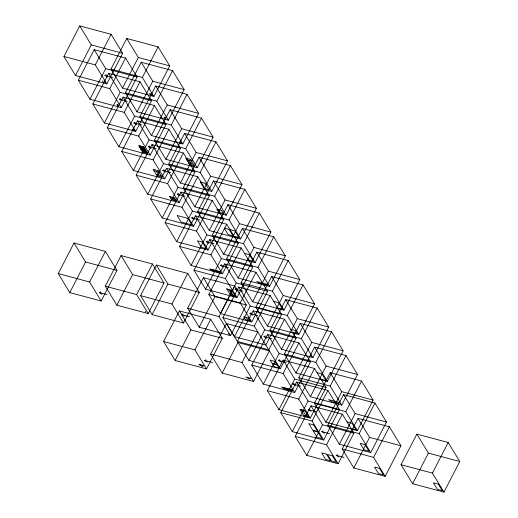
<?xml version="1.0" encoding="UTF-8"?>
<svg xmlns="http://www.w3.org/2000/svg" width="518" height="518" viewBox="0 0 518 518"><rect width="100%" height="100%" fill="white"/><g stroke="black" fill="none" stroke-linecap="round" stroke-linejoin="round"><path stroke-width="0.78" d="M63.928 56.488L79.714 25.9L111.079 34.292L122.643 53.289L106.857 83.877L75.486 75.486L63.928 56.488L95.293 64.886L106.857 83.877M75.486 75.486L91.278 44.898L79.714 25.9M78.38 80.232L94.166 49.644L125.537 58.035L137.095 77.033L121.309 107.621L89.944 99.229L78.38 80.232L109.745 88.63L121.309 107.621M95.293 64.886L111.079 34.292M89.944 99.229L105.73 68.635L94.166 49.644M92.832 103.976L108.618 73.388L139.989 81.779L151.554 100.777L135.761 131.365L104.396 122.973L92.832 103.976L124.203 112.367L135.761 131.365M110.975 69.082L126.768 38.494L158.132 46.885L169.697 65.883L153.911 96.471L122.539 88.073L110.975 69.082L142.346 77.473L153.911 96.471M109.745 88.63L125.537 58.035M104.396 122.973L120.182 92.379L108.618 73.388M122.539 88.073L138.325 57.485L126.768 38.494M107.284 127.719L123.077 97.131L154.442 105.523L166.006 124.521L150.22 155.109L118.849 146.711L107.284 127.719L138.656 136.111L150.22 155.109M125.434 92.826L141.22 62.238L172.585 70.629L184.149 89.62L168.363 120.215L136.992 111.817L125.434 92.826L156.799 101.217L168.363 120.215M124.203 112.367L139.989 81.779M142.346 77.473L158.132 46.885M118.849 146.711L134.635 116.123L123.077 97.131M136.992 111.817L152.784 81.229L141.22 62.238M58.23 273.595L74.016 243.007L105.387 251.398L116.951 270.396L101.159 300.984L69.794 292.586L58.23 273.595L89.601 281.986L101.159 300.984M121.736 151.463L137.529 120.875L168.894 129.267L180.458 148.265L164.672 178.852L133.301 170.454L121.736 151.463L153.108 159.855L164.672 178.852M139.886 116.569L155.672 85.975L187.043 94.373L198.601 113.364L182.815 143.959L151.45 135.561L139.886 116.569L171.251 124.961L182.815 143.959M138.656 136.111L154.442 105.523M156.799 101.217L172.585 70.629M69.794 292.586L85.58 261.998L74.016 243.007M133.301 170.454L149.093 139.866L137.529 120.875M151.45 135.561L167.236 104.973L155.672 85.975M136.195 175.207L151.981 144.619L183.353 153.011L194.91 172.002L179.124 202.596L147.753 194.198L136.195 175.207L167.56 183.599L179.124 202.596M154.338 140.313L170.124 109.719L201.496 118.117L213.06 137.108L197.267 167.696L165.902 159.304L154.338 140.313L185.709 148.705L197.267 167.696M89.601 281.986L105.387 251.398M153.108 159.855L168.894 129.267M171.251 124.961L187.043 94.373M147.753 194.198L163.546 163.61L151.981 144.619M165.902 159.304L181.689 128.717L170.124 109.719M105.283 286.189L121.07 255.594L152.441 263.992L163.999 282.983L148.213 313.578L116.848 305.18L105.283 286.189L136.648 294.58L148.213 313.578M150.647 198.951L166.433 168.356L197.805 176.755L209.369 195.746L193.577 226.34L162.212 217.942L150.647 198.951L182.012 207.342L193.577 226.34M168.79 164.051L184.583 133.463L215.948 141.861L227.512 160.852L211.726 191.44L180.355 183.048L168.79 164.051L200.162 172.449L211.726 191.44M167.56 183.599L183.353 153.011M185.709 148.705L201.496 118.117M116.848 305.18L132.634 274.592L121.07 255.594M162.212 217.942L177.998 187.354L166.433 168.356M180.355 183.048L196.141 152.46L184.583 133.463M165.1 222.695L180.886 192.1L212.257 200.498L223.821 219.49L208.029 250.077L176.664 241.686L165.1 222.695L196.471 231.086L208.029 250.077M183.242 187.794L199.035 157.207L230.4 165.605L241.964 184.596L226.178 215.184L194.807 206.792L183.242 187.794L214.614 196.192L226.178 215.184M136.648 294.58L152.441 263.992M182.012 207.342L197.805 176.755M200.162 172.449L215.948 141.861M140.572 295.629L156.358 265.041L187.73 273.433L199.294 292.43L183.501 323.018L152.137 314.627L140.572 295.629L171.937 304.021L183.501 323.018M176.664 241.686L192.45 211.098L180.886 192.1M194.807 206.792L210.599 176.204L199.035 157.207M179.552 246.432L195.344 215.844L226.709 224.242L238.274 243.233L222.487 273.821L191.116 265.43L179.552 246.432L210.923 254.83L222.487 273.821M197.701 211.538L213.487 180.95L244.859 189.342L256.416 208.34L240.63 238.927L209.259 230.536L197.701 211.538L229.066 219.936L240.63 238.927M152.137 314.627L167.923 284.032L156.358 265.041M196.471 231.086L212.257 200.498M214.614 196.192L230.4 165.605M191.116 265.43L206.902 234.842L195.344 215.844M209.259 230.536L225.052 199.948L213.487 180.95M171.937 304.021L187.73 273.433M194.004 270.176L209.796 239.588L241.161 247.986L252.726 266.977L236.94 297.565L205.568 289.173L194.004 270.176L225.375 278.574L236.94 297.565M212.153 235.282L227.939 204.694L259.311 213.086L270.875 232.083L255.083 262.671L223.718 254.28L212.153 235.282L243.518 243.68L255.083 262.671M163.578 341.511L179.364 310.923L210.735 319.315L222.3 338.312L206.507 368.9L175.142 360.509L163.578 341.511L194.949 349.903L206.507 368.9M210.923 254.83L226.709 224.242M229.066 219.936L244.859 189.342M187.626 308.223L203.412 277.629L234.784 286.027L246.341 305.018L230.555 335.612L199.19 327.214L187.626 308.223L218.991 316.615L230.555 335.612M205.568 289.173L221.361 258.586L209.796 239.588M223.718 254.28L239.504 223.685L227.939 204.694M226.606 259.026L242.392 228.438L273.763 236.83L285.327 255.827L269.535 286.415L238.17 278.024L226.606 259.026L257.977 267.417L269.535 286.415M208.819 294.515L224.611 263.927L255.976 272.319L267.541 291.317L251.754 321.905L220.383 313.507L208.819 294.515L240.19 302.907L251.754 321.905M175.142 360.509L190.928 329.914L179.364 310.923M199.19 327.214L214.976 296.626L203.412 277.629M225.375 278.574L241.161 247.986M243.518 243.68L259.311 213.086M194.949 349.903L210.735 319.315M238.17 278.024L253.956 247.429L242.392 228.438M220.383 313.507L236.176 282.919L224.611 263.927M218.991 316.615L234.784 286.027M222.915 317.663L238.701 287.076L270.072 295.467L281.637 314.465L265.844 345.053L234.479 336.661L222.915 317.663L254.28 326.062L280.296 368.797L296.089 338.209L284.524 319.211L253.153 310.819L237.367 341.407L248.931 360.405L280.296 368.797M241.058 282.77L256.85 252.182L288.215 260.573L299.78 279.571L283.993 310.159L252.622 301.761L241.058 282.77L272.429 291.161L283.993 310.159M253.561 381.494L222.196 373.096L210.632 354.105L226.418 323.51L257.789 331.909L242.003 362.496L253.561 381.494L269.354 350.9L237.982 342.508L226.418 323.51M257.977 267.417L273.763 236.83M240.19 302.907L255.976 272.319M234.479 336.661L250.265 306.067L238.701 287.076M252.622 301.761L268.408 271.173L256.85 252.182M255.873 307.109L271.665 276.515L303.03 284.913L314.594 303.904L298.808 334.492L267.437 326.1L255.873 307.109L287.244 315.501L298.808 334.492M222.196 373.096L237.982 342.508M254.28 326.062L270.072 295.467M272.429 291.161L288.215 260.573M248.931 360.405L264.717 329.811L253.153 310.819M267.437 326.1L283.223 295.513L271.665 276.515M251.767 365.112L267.553 334.524L298.925 342.916L310.483 361.907L294.697 392.502L263.332 384.103L251.767 365.112L283.132 373.504L294.697 392.502M269.969 330.257L285.755 299.669L317.126 308.061L328.684 327.059L312.898 357.647L281.533 349.249L269.969 330.257L301.334 338.649L312.898 357.647M284.524 319.211L268.738 349.799L237.367 341.407M287.244 315.501L303.03 284.913M263.332 384.103L279.118 353.516L267.553 334.524M281.533 349.249L297.319 318.661L285.755 299.669M284.421 354.001L300.207 323.407L331.578 331.805L343.143 350.796L327.35 381.39L295.985 372.992L284.421 354.001L315.792 362.393L327.35 381.39M267.359 390.676L283.145 360.088L314.517 368.479L326.081 387.477L310.288 418.065L278.924 409.667L267.359 390.676L298.731 399.067L310.288 418.065M283.132 373.504L298.925 342.916M301.334 338.649L317.126 308.061M295.985 372.992L311.771 342.404L300.207 323.407M278.924 409.667L294.71 379.079L283.145 360.088M280.73 412.639L296.516 382.051L327.888 390.442L339.445 409.44L323.659 440.028L292.294 431.63L280.73 412.639L312.095 421.03L323.659 440.028M298.821 377.7L314.607 347.112L345.979 355.51L357.537 374.501L341.75 405.089L310.379 396.697L298.821 377.7L330.186 386.098L341.75 405.089M315.792 362.393L331.578 331.805M298.731 399.067L314.517 368.479M292.294 431.63L308.08 401.042L296.516 382.051M310.379 396.697L326.172 366.109L314.607 347.112M295.182 436.383L310.968 405.788L342.34 414.186L353.904 433.177L338.112 463.772L306.747 455.374L295.182 436.383L326.554 444.774L338.112 463.772M314.413 403.263L330.199 372.675L361.57 381.073L373.128 400.064L357.342 430.652L325.977 422.261L314.413 403.263L345.778 411.661L357.342 430.652M312.095 421.03L327.888 390.442M330.186 386.098L345.979 355.51M306.747 455.374L322.533 424.786L310.968 405.788M325.977 422.261L341.763 391.673L330.199 372.675M327.784 425.226L343.57 394.638L374.941 403.036L386.499 422.028L370.713 452.615L339.342 444.224L327.784 425.226L359.149 433.624L370.713 452.615M326.554 444.774L342.34 414.186M345.778 411.661L361.57 381.073M339.342 444.224L355.134 413.636L343.57 394.638M342.236 448.97L358.022 418.382L389.394 426.78L400.951 445.771L385.165 476.359L353.8 467.968L342.236 448.97L373.601 457.368L385.165 476.359M359.149 433.624L374.941 403.036M353.8 467.968L369.587 437.38L358.022 418.382M373.601 457.368L389.394 426.78M401.049 464.711L416.841 434.123L448.206 442.514L459.77 461.512L443.984 492.1L412.613 483.708L401.049 464.711L432.42 473.102L443.984 492.1M412.613 483.708L428.399 453.114L416.841 434.123M432.42 473.102L448.206 442.514M291.271 390.863L292.327 389.905L281.546 387.017L284.408 389.024L291.271 390.863L290.365 389.381M107.679 77.143L104.999 75.427L106.235 74.767M122.131 100.887L119.451 99.171L120.688 98.511M136.584 124.631L133.903 122.915L135.14 122.254M151.042 148.375L148.355 146.659L149.592 145.998M165.495 172.112L162.807 170.403L164.051 169.742M179.947 195.856L177.266 194.146L178.503 193.486M171.542 199.572L174.637 197.915L176.444 200.88L171.542 199.572L169.736 196.6L174.637 197.915M194.399 219.6L191.718 217.89L192.955 217.23M101.981 294.25L99.301 292.534L100.537 291.874M208.851 243.343L206.17 241.634L207.407 240.967M223.31 267.087L220.623 265.378L221.859 264.711M219.185 272.442L220.422 271.782L209.635 268.894L212.322 270.61L219.185 272.442L218.46 271.257M184.324 316.284L181.643 314.568L182.88 313.908M226.722 288.869L230.387 290.844L231.624 290.184L235.599 296.71L230.698 295.402L226.722 288.869L231.624 290.184M237.762 290.831L235.075 289.122L236.318 288.455M230.698 295.402L231.934 294.736L235.599 296.71M252.577 315.171L249.896 313.455L251.133 312.794M207.336 362.166L204.649 360.45L205.886 359.79M266.666 338.319L263.986 336.603L265.222 335.942M281.125 362.063L278.438 360.347L279.675 359.686M295.519 385.761L292.838 384.052L294.075 383.391M311.111 411.324L308.43 409.615L309.667 408.955M324.482 433.288L321.801 431.578L323.038 430.918M338.934 457.031L336.253 455.322L337.49 454.662M300.071 409.369L303.244 411.208L304.972 410.677L308.948 417.21L304.047 415.896L300.071 409.369L304.972 410.677M304.047 415.896L305.775 415.365L308.948 417.21M91.278 44.898L122.643 53.289M138.325 57.485L169.697 65.883M105.73 68.635L137.095 77.033M152.784 81.229L184.149 89.62M104.999 75.427L112.84 77.532M120.182 92.379L151.554 100.777M167.236 104.973L198.601 113.364M119.451 99.171L127.292 101.269M134.635 116.123L166.006 124.521M181.689 128.717L213.06 137.108M133.903 122.915L141.744 125.013M133.081 129.655L134.058 129.914M149.093 139.866L180.458 148.265M196.141 152.46L227.512 160.852M148.355 146.659L156.196 148.757M139.562 147.041L144.464 148.349M186.616 159.628L191.518 160.943M139.925 147.63L144.826 148.944M140.281 148.226L145.182 149.54M140.643 148.821L145.545 150.129M141.006 149.411L145.908 150.725M141.369 150.006L146.27 151.321M141.731 150.602L146.633 151.91M188.779 163.189L193.68 164.504M163.546 163.61L194.91 172.002M210.599 176.204L241.964 184.596M162.807 170.403L170.655 172.5M154.014 170.785L158.916 172.093M156.183 174.346L161.085 175.654M177.998 187.354L209.369 195.746M225.052 199.948L256.416 208.34M177.266 194.146L185.107 196.244M192.45 211.098L223.821 219.49M239.504 223.685L270.875 232.083M191.718 217.89L199.559 219.988M230.05 229.636L234.952 230.95L238.927 237.477L234.026 236.169M206.902 234.842L238.274 243.233M253.956 247.429L285.327 255.827M206.17 241.634L214.012 243.732M244.502 253.38L249.404 254.694L253.38 261.221L248.478 259.913M221.361 258.586L252.726 266.977M268.408 271.173L299.78 279.571M220.623 265.378L228.464 267.476M236.176 282.919L267.541 291.317M283.223 295.513L314.594 303.904M235.075 289.122L242.923 291.22M273.776 301.463L278.678 302.771L282.647 309.304L277.745 307.99M85.58 261.998L116.951 270.396M132.634 274.592L163.999 282.983M167.923 284.032L199.294 292.43M214.976 296.626L246.341 305.018M250.265 306.067L281.637 314.465M297.319 318.661L328.684 327.059M249.896 313.455L257.737 315.553M290.753 329.357L295.655 330.672L297.461 333.637L292.566 332.329M264.717 329.811L296.089 338.209M311.771 342.404L343.143 350.796M99.301 292.534L107.142 294.632M181.643 314.568L189.484 316.666M263.986 336.603L271.827 338.701M190.928 329.914L222.3 338.312M279.118 353.516L310.483 361.907M326.172 366.109L357.537 374.501M278.438 360.347L286.279 362.445M317.133 372.688L322.034 374.002L326.01 380.529L321.108 379.221M210.632 354.105L242.003 362.496M294.71 379.079L326.081 387.477M341.763 391.673L373.128 400.064M204.649 360.45L212.49 362.548M292.838 384.052L300.68 386.15M308.08 401.042L339.445 409.44M355.134 413.636L386.499 422.028M308.43 409.615L316.271 411.713M347.125 421.956L352.026 423.271L356.002 429.798L351.1 428.49M322.533 424.786L353.904 433.177M369.587 437.38L400.951 445.771M428.399 453.114L459.77 461.512M321.801 431.578L329.642 433.676M336.253 455.322L344.094 457.42M169.736 196.6L176.444 200.88M151.483 93.836L152.389 95.318M310.47 355.005L311.376 356.494M150.505 93.57L151.405 95.053M164.957 117.314L165.857 118.797M149.521 93.311L150.427 94.794M163.979 117.049L164.879 118.538M189.064 160.289L191.233 163.85M104.429 81.242L105.335 82.725M117.903 104.72L118.81 106.203M219.438 271.516L219.8 272.112M291.349 389.64L291.796 390.384M117.612 104.642L118.512 106.125M102.467 80.717L103.373 82.2M116.926 104.461L117.826 105.944M142.579 146.607L143.48 148.09M145.649 151.651L146.555 153.134M230.387 290.844L232.912 295.001M246.154 317.424L247.96 320.389M303.244 411.208L305.775 415.365M141.595 146.341L142.502 147.824M144.671 151.386L145.571 152.868M217.482 270.992L218.201 272.183M229.403 290.579L231.934 294.736M289.387 389.115L290.287 390.598M142.01 147.695L144.179 151.256M156.468 171.439L158.631 175M140.618 146.082L141.524 147.565M143.687 151.126L144.593 152.609M216.498 270.733L217.223 271.918M288.403 388.856L289.309 390.339M139.64 145.817L140.54 147.3M142.709 150.861L143.615 152.344M215.52 270.467L216.239 271.659M287.425 388.591L288.332 390.073M214.536 270.208L215.261 271.393M286.448 388.332L287.348 389.814M213.558 269.943L214.284 271.134M285.463 388.066L286.37 389.549M212.581 269.684L213.299 270.869M284.486 387.807L285.386 389.29M211.597 269.418L212.322 270.61M283.508 387.542L284.408 389.024M210.619 269.159L210.981 269.748M282.524 387.283L282.977 388.021M228.49 333.566L229.215 334.751M202.765 365.436L203.05 365.915M201.78 365.177L202.357 366.122M200.803 364.912L201.379 365.863M199.819 364.653L200.11 365.125M145.169 311.266L145.623 312.011M339.381 402.492L338.325 403.451L331.462 401.618L328.6 399.611L339.381 402.492M267.476 284.369L266.233 285.036L259.376 283.197L256.688 281.488L267.476 284.369M203.742 365.702L202.014 366.232L198.841 364.387L203.742 365.702M250.796 378.289L249.067 378.826L245.895 376.981L250.796 378.289M133.696 129.319L132.718 129.06L133.625 130.542L134.602 130.808L133.696 129.319M180.75 141.913L179.772 141.654L180.672 143.136L181.656 143.395L180.75 141.913M143.557 146.866L138.656 145.558L142.631 152.085L147.533 153.393L143.557 146.866M190.611 159.46L185.709 158.145L189.685 164.679L194.587 165.987L190.611 159.46M158.009 170.61L153.114 169.295L157.083 175.829L161.985 177.137L158.009 170.61M205.063 183.204L200.162 181.889L204.137 188.416L209.039 189.73L205.063 183.204M221.685 210.509L216.783 209.194L218.59 212.16L223.491 213.474L221.685 210.509M187.898 218.356L177.117 215.475L181.093 222.002L191.874 224.89L187.898 218.356M229.073 229.377L224.171 228.062L228.147 234.596L233.048 235.904L229.073 229.377M202.357 242.1L197.455 240.792L201.424 247.319L206.326 248.634L202.357 242.1M248.608 318.078L243.706 316.77L245.513 319.736L250.414 321.05L248.608 318.078M274.98 361.409L270.079 360.101L271.885 363.066L276.787 364.381L274.98 361.409M277.149 364.97L272.248 363.662L274.054 366.627L278.956 367.942L277.149 364.97M313.649 424.922L308.747 423.614L312.717 430.141L317.618 431.455L313.649 424.922M317.981 432.044L313.079 430.736L317.055 437.263L321.956 438.578L317.981 432.044M365.035 444.638L360.133 443.324L364.109 449.857L369.01 451.165L365.035 444.638M326.554 454.215L321.652 452.907L325.628 459.434L330.529 460.748L326.554 454.215M332.433 455.788L327.531 454.48L331.507 461.007L336.409 462.321L332.433 455.788M379.487 468.382L374.585 467.068L378.561 473.601L383.462 474.909L379.487 468.382M438.306 484.123L433.404 482.808L437.38 489.342L442.281 490.65L438.306 484.123"/></g></svg>
